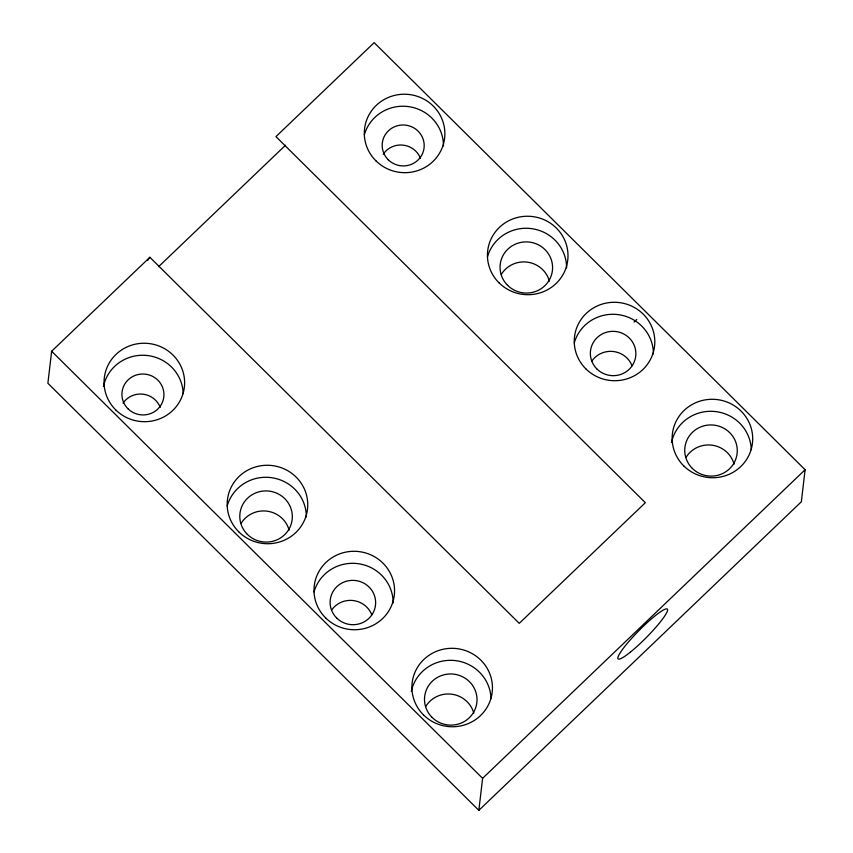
<?xml version="1.0" encoding="UTF-8"?>
<svg xmlns="http://www.w3.org/2000/svg" width="853" height="853" viewBox="0 0 853 853"><rect width="100%" height="100%" fill="white"/><g stroke="black" fill="none" stroke-linecap="round" stroke-linejoin="round"><path stroke-width="1.28" d="M51.649 351.244L47.885 383.264L478.842 810.35L801.351 501.756L805.115 469.736L374.158 42.65L275.956 136.619L645.348 502.694L519.253 623.351L149.861 257.275L51.649 351.244L482.606 778.331L478.842 810.35M147.558 260.538L149.861 257.275M158.658 266.626L285.52 145.223M634.046 322.071L636.786 319.449M482.606 778.331L805.115 469.736M685.983 457.475A26.272 25.569 6.7 0 1 712.234 445.213A26.272 25.569 6.7 0 1 734.07 464.203M591.737 361.224A22.775 22.167 6.7 0 1 613.275 351.5A22.775 22.167 6.7 0 1 632.062 365.82M501.287 274.442A26.272 25.569 6.7 0 1 527.538 262.17A26.272 25.569 6.7 0 1 549.375 281.17M241.036 523.465A26.272 25.569 6.7 0 1 267.288 511.192A26.272 25.569 6.7 0 1 289.124 530.193M331.497 610.247A22.775 22.167 6.7 0 1 353.025 600.523A22.775 22.167 6.7 0 1 371.823 614.842M425.732 706.497A26.272 25.569 6.7 0 1 451.983 694.235A26.272 25.569 6.7 0 1 473.82 713.225M383.264 154.126A21.026 20.461 6.7 0 1 403.149 145.138A21.026 20.461 6.7 0 1 420.497 158.37M123.024 403.149A21.026 20.461 6.7 0 1 142.899 394.161A21.026 20.461 6.7 0 1 160.247 407.393M671.556 442.398A40.294 39.206 6.7 0 1 714.537 411.466A40.294 39.206 6.7 0 1 751.269 449.712M574.272 342.906A40.294 39.206 6.7 0 1 618.596 314.682A40.294 39.206 6.7 0 1 653.398 353.974M487.468 256.881A40.294 39.206 6.7 0 1 531.792 228.657A40.294 39.206 6.7 0 1 566.584 267.949M227.218 505.904A40.294 39.206 6.7 0 1 271.542 477.68A40.294 39.206 6.7 0 1 306.344 516.971M314.021 591.929A40.294 39.206 6.7 0 1 358.356 563.705A40.294 39.206 6.7 0 1 393.148 602.996M411.306 691.42A40.294 39.206 6.7 0 1 454.286 660.489A40.294 39.206 6.7 0 1 491.029 698.735M103.48 386.356A40.294 39.206 6.7 0 1 146.46 355.424A40.294 39.206 6.7 0 1 183.192 393.67M364.338 134.849A40.294 39.206 6.7 0 1 408.662 106.625A40.294 39.206 6.7 0 1 443.464 145.927M499.08 282.876A40.294 39.206 6.7 0 0 566.573 266.072A40.294 39.206 6.7 0 0 517.515 217.462A40.294 39.206 6.7 0 0 499.08 282.876M585.894 368.901A40.294 39.206 6.7 0 0 653.377 352.108A40.294 39.206 6.7 0 0 604.319 303.497A40.294 39.206 6.7 0 0 585.894 368.901M683.786 465.919A40.294 39.206 6.7 0 0 751.269 449.115A40.294 39.206 6.7 0 0 702.211 400.505A40.294 39.206 6.7 0 0 683.786 465.919M423.536 714.942A40.294 39.206 6.7 0 0 491.019 698.138A40.294 39.206 6.7 0 0 441.971 649.528A40.294 39.206 6.7 0 0 423.536 714.942M325.643 617.924A40.294 39.206 6.7 0 0 393.126 601.12A40.294 39.206 6.7 0 0 344.079 552.509A40.294 39.206 6.7 0 0 325.643 617.924M238.829 531.899A40.294 39.206 6.7 0 0 306.323 515.095A40.294 39.206 6.7 0 0 257.265 466.484A40.294 39.206 6.7 0 0 238.829 531.899M375.949 160.854A40.294 39.206 6.7 0 0 443.443 144.05A40.294 39.206 6.7 0 0 394.385 95.44A40.294 39.206 6.7 0 0 375.949 160.854M115.709 409.877A40.294 39.206 6.7 0 0 183.192 393.073A40.294 39.206 6.7 0 0 134.134 344.463A40.294 39.206 6.7 0 0 115.709 409.877M630.474 652.044A35.037 5.054 -45.3 0 0 667.6 609.842A35.037 5.054 -45.3 0 0 629.972 640.23A35.037 5.054 -45.3 0 0 630.474 652.044M692.327 468.393A26.272 25.569 6.7 0 0 736.342 457.432A26.272 25.569 6.7 0 0 704.354 425.732A26.272 25.569 6.7 0 0 692.327 468.393M596.929 368.997A22.775 22.167 6.7 0 0 635.069 359.497A22.775 22.167 6.7 0 0 607.347 332.02A22.775 22.167 6.7 0 0 596.929 368.997M507.631 285.35A26.272 25.569 6.7 0 0 551.646 274.399A26.272 25.569 6.7 0 0 519.658 242.689A26.272 25.569 6.7 0 0 507.631 285.35M247.381 534.373A26.272 25.569 6.7 0 0 291.395 523.422A26.272 25.569 6.7 0 0 259.408 491.712A26.272 25.569 6.7 0 0 247.381 534.373M336.679 618.02A22.775 22.167 6.7 0 0 374.83 608.52A22.775 22.167 6.7 0 0 347.096 581.042A22.775 22.167 6.7 0 0 336.679 618.02M432.087 717.416A26.272 25.569 6.7 0 0 476.091 706.455A26.272 25.569 6.7 0 0 444.104 674.755A26.272 25.569 6.7 0 0 432.087 717.416M388.243 159.756A21.026 20.461 6.7 0 0 423.451 150.992A21.026 20.461 6.7 0 0 397.861 125.626A21.026 20.461 6.7 0 0 388.243 159.756M127.993 408.779A21.026 20.461 6.7 0 0 163.2 400.014A21.026 20.461 6.7 0 0 137.61 374.648A21.026 20.461 6.7 0 0 127.993 408.779"/></g></svg>
